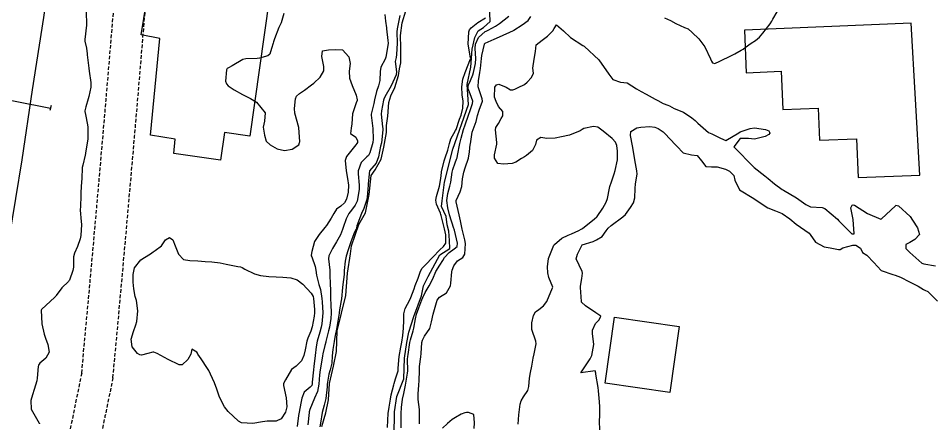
# Model space of a CAD drawing. Header units: metres. Extents: x 292545 to 299085, y 7450245 to 7463078.
# Drawn here: x 296186.9 to 296315.2, y 7457327.4 to 7457384.3 of the extents above; entities that cross this region are included whole.
import ezdxf

# ---------------------------------------------------------------- set-up
doc = ezdxf.new("R2010")
doc.units = ezdxf.units.M
doc.linetypes.add('DASHED', pattern=[0.75, 0.5, -0.25])
for name, color, linetype in [('Curvas de Nivel 1m', 11, 'Continuous'), ('Curvas de Nivel 5m', 15, 'Continuous'), ('Edificações', 30, 'Continuous'), ('Hidrografia', 140, 'Continuous'), ('Linha Férrea', 20, 'Continuous'), ('Pórtico', 62, 'Continuous'), ('Vias Secundárias', 230, 'DASHED')]:
    doc.layers.add(name, color=color, linetype=linetype)

msp = doc.modelspace()

# ---------------------------------------------------------------- linework, layer by layer
at = {"layer": 'Curvas de Nivel 1m', "flags": 128}
for points, elevation in [([(296196.42, 7457385.34), (296196.5, 7457383.34), (296196.26, 7457381.34), (296196.27, 7457381.13), (296196.47, 7457380.15), (296196.58, 7457379.34), (296196.6, 7457379.2), (296196.8, 7457377.34), (296196.87, 7457376.9), (296197.11, 7457375.33), (296197.1, 7457374.63), (296196.81, 7457373.34), (296196.71, 7457373.01), (296196.37, 7457371.91), (296196.24, 7457371.34), (296196.24, 7457371.22), (296196.36, 7457370.8), (296196.62, 7457369.34), (296196.66, 7457369.02), (296196.65, 7457367.34), (296196.36, 7457365.41), (296196.34, 7457365.35), (296196.29, 7457365.1), (296195.95, 7457363.68), (296195.89, 7457363.35), (296195.83, 7457361.77), (296195.8, 7457361.35), (296195.69, 7457359.89), (296195.68, 7457359.36), (296195.62, 7457357.94), (296195.58, 7457357.36), (296195.74, 7457355.79), (296195.78, 7457355.35), (296195.69, 7457353.82), (296195.61, 7457353.36), (296195.22, 7457352.27), (296194.81, 7457351.36), (296194.68, 7457350.8), (296194.64, 7457349.36), (296194.57, 7457348.89), (296194.08, 7457347.53), (296194.02, 7457347.43), (296193.94, 7457347.37), (296193, 7457346.45), (296192.24, 7457345.39), (296192.17, 7457345.28), (296192.05, 7457345.14), (296190.16, 7457343.42), (296190.13, 7457343.32), (296190.19, 7457341.42), (296190.52, 7457339.95), (296190.72, 7457339.41), (296191.07, 7457338.5), (296191.24, 7457337.41), (296190.79, 7457336.57), (296189.94, 7457335.88), (296189.74, 7457335.62), (296189.71, 7457335.42), (296189.56, 7457333.78), (296189.49, 7457333.42), (296189.12, 7457332.21), (296188.9, 7457331.43), (296188.68, 7457330.63), (296188.69, 7457329.43), (296189.84, 7457327.46), (296189.87, 7457327.42), (296189.88, 7457327.38)], 667), ([(296224.22, 7457385.01), (296223.84, 7457383.69), (296223.51, 7457383.02), (296222.89, 7457381.44), (296222.77, 7457381.04), (296222.7, 7457380.81), (296222.47, 7457380.07), (296222.23, 7457379.27), (296221.95, 7457379.04), (296220.8, 7457378.71), (296220.45, 7457378.69), (296218.87, 7457378.65), (296218.45, 7457378.52), (296216.96, 7457377.63), (296216.44, 7457377.36), (296216.27, 7457377.28), (296216.17, 7457377.11), (296216.03, 7457375.5), (296216.17, 7457375.11), (296216.41, 7457374.82), (296217.22, 7457374.28), (296218.39, 7457373.64), (296219.53, 7457373.07), (296220.38, 7457372.54), (296221.57, 7457371.05), (296221.49, 7457369.9), (296221.31, 7457369.05), (296221.47, 7457367.9), (296221.72, 7457367.05), (296222.31, 7457366.56), (296223.26, 7457365.98), (296224.3, 7457365.74), (296225.36, 7457365.94), (296226.31, 7457366.57), (296226.43, 7457366.87), (296226.44, 7457366.99), (296226.33, 7457368.99), (296225.75, 7457371), (296225.7, 7457371.67), (296225.83, 7457373), (296225.99, 7457373.39), (296226.39, 7457373.77), (296227.13, 7457374.25), (296228.1, 7457374.96), (296228.42, 7457375.22), (296229.31, 7457376.06), (296229.81, 7457376.95), (296229.83, 7457377.56), (296229.54, 7457378.95), (296229.66, 7457379.76), (296230.47, 7457379.91), (296231.46, 7457379.94), (296232.47, 7457379.89), (296233.34, 7457378.91), (296233.51, 7457377.97), (296233.4, 7457376.91), (296233.45, 7457375.93), (296233.83, 7457374.9), (296234.39, 7457373.54), (296234.52, 7457372.89), (296234.5, 7457372.77), (296234.38, 7457372.47), (296233.87, 7457370.9), (296233.74, 7457369.5), (296233.65, 7457368.9), (296233.58, 7457368.15), (296234.32, 7457367.61), (296234.56, 7457367.13), (296234.57, 7457366.89), (296234.48, 7457366.72), (296234.31, 7457366.54), (296233.01, 7457364.91), (296232.84, 7457364.35), (296232.96, 7457362.91), (296233.15, 7457361.81), (296233.28, 7457360.9), (296233.24, 7457359.91), (296232.99, 7457358.91), (296232.71, 7457358.42), (296232.21, 7457357.95), (296231.63, 7457357.5), (296231.22, 7457356.93), (296230.87, 7457356.25), (296230.18, 7457355.21), (296229.97, 7457354.94), (296229.16, 7457353.95), (296228.53, 7457352.96), (296228.13, 7457351.59), (296228.05, 7457351.05), (296228.06, 7457350.97), (296228.12, 7457350.8), (296228.6, 7457349.45), (296228.7, 7457348.96), (296228.81, 7457348.24), (296229.14, 7457346.95), (296229.35, 7457346.23), (296229.54, 7457344.95), (296229.58, 7457344.48), (296229.7, 7457342.94), (296229.55, 7457341.4), (296229.45, 7457340.95), (296229.26, 7457340.22), (296228.9, 7457338.96), (296228.74, 7457338.19), (296228.59, 7457336.96), (296228.42, 7457335.44), (296228.36, 7457334.96), (296228.19, 7457333.24), (296228.17, 7457332.97), (296228.12, 7457332.75), (296227.91, 7457332.5), (296227.06, 7457331.81), (296226.72, 7457330.98), (296226.58, 7457330.28), (296226.35, 7457328.99), (296226.29, 7457328.56), (296226.07, 7457326.99)], 666), ([(296240.52, 7457384.73), (296240.13, 7457382.83), (296240.1, 7457382.43), (296240.11, 7457380.83), (296240.06, 7457379.22), (296239.99, 7457378.83), (296239.86, 7457378.25), (296240.03, 7457376.83), (296239.97, 7457376.37), (296239.28, 7457374.84), (296238.39, 7457373.28), (296238.25, 7457372.99), (296238.21, 7457372.85), (296237.91, 7457371.31), (296237.88, 7457370.85), (296238.09, 7457369.1), (296238.12, 7457368.85), (296238.12, 7457368.64), (296237.91, 7457366.85), (296237.81, 7457366.36), (296237.49, 7457364.86), (296237.16, 7457363.98), (296236.26, 7457362.89), (296236.05, 7457361.06), (296236.04, 7457360.87), (296235.91, 7457359.19), (296235.85, 7457358.87), (296235.45, 7457357.63), (296235.14, 7457356.89), (296234.48, 7457355.2), (296234.4, 7457354.9), (296234.35, 7457354.72), (296234.16, 7457354.3), (296233.75, 7457353.31), (296233.6, 7457352.91), (296233.24, 7457351.8), (296232.98, 7457350.91), (296232.82, 7457350.21), (296232.69, 7457348.91), (296232.67, 7457348.34), (296232.51, 7457346.92), (296232.46, 7457346.52), (296232.31, 7457344.92), (296232.28, 7457344.69), (296232.04, 7457343.36), (296231.99, 7457342.96), (296231.98, 7457342.92), (296231.72, 7457341.21), (296231.67, 7457340.92), (296231.37, 7457339.55), (296231.26, 7457338.93), (296231.1, 7457337.79), (296231.02, 7457336.93), (296230.96, 7457335.91), (296230.71, 7457334.93), (296230.53, 7457334.33), (296230.31, 7457332.94), (296230.28, 7457332.56), (296230.13, 7457330.94), (296229.87, 7457330.01), (296229.58, 7457328.95), (296229.34, 7457327.46), (296229.27, 7457326.96)], 664), ([(296243.25, 7457327.38), (296243.28, 7457328.79), (296243.28, 7457329.37), (296243.1, 7457330.79), (296243.09, 7457331.59), (296243.19, 7457332.79), (296243.23, 7457333.47), (296243.26, 7457334.79), (296243.28, 7457335.44), (296243.45, 7457336.79), (296243.5, 7457337.25), (296243.6, 7457338.78), (296243.67, 7457339.1), (296243.99, 7457339.7), (296244.7, 7457340.77), (296244.94, 7457341.69), (296245.18, 7457342.76), (296245.37, 7457343.42), (296245.74, 7457344.75), (296246.06, 7457345.17), (296247.05, 7457345.75), (296247.62, 7457346.73), (296247.69, 7457347.12), (296247.83, 7457348.73), (296247.88, 7457348.96), (296248.11, 7457349.57), (296248.59, 7457350.25), (296249.34, 7457350.72), (296249.65, 7457351.2), (296249.72, 7457352.71), (296249.63, 7457353.23), (296249.28, 7457354.72), (296249.02, 7457355.89), (296248.86, 7457356.72), (296248.4, 7457358.54), (296248.41, 7457358.73), (296248.99, 7457359.97), (296249.2, 7457360.72), (296249.32, 7457361.78), (296249.48, 7457362.71), (296249.67, 7457363.31), (296250.13, 7457364.7), (296250.3, 7457365.59), (296250.41, 7457366.61), (296250.42, 7457366.7), (296250.68, 7457368.34), (296250.79, 7457368.7), (296251.22, 7457369.82), (296251.44, 7457370.69), (296251.66, 7457371.4), (296252.11, 7457372.68), (296252.07, 7457373), (296251.52, 7457374.69), (296251.56, 7457375.54), (296251.75, 7457376.69), (296251.84, 7457377.29), (296251.99, 7457378.68), (296252.03, 7457379.12), (296252.38, 7457380.68), (296252.41, 7457380.75), (296252.48, 7457380.81), (296253.76, 7457381.4), (296254.49, 7457381.74), (296256.46, 7457382.63), (296256.5, 7457382.65), (296257.7, 7457383.43), (296258.52, 7457384.03), (296258.92, 7457384.6)], 666), ([(296277.7, 7457384.38), (296278.52, 7457384), (296279.26, 7457383.61), (296280.51, 7457383.04), (296281, 7457382.83), (296281.59, 7457382.33), (296282.49, 7457381.44), (296283.34, 7457380.31), (296284.15, 7457378.61), (296284.29, 7457378.3), (296284.45, 7457378.09), (296284.76, 7457377.99), (296285.48, 7457378.29), (296286.12, 7457378.62), (296286.46, 7457378.79), (296287.55, 7457379.35), (296288.47, 7457379.83), (296288.73, 7457379.99), (296289.04, 7457380.24), (296289.87, 7457380.84), (296290.49, 7457381.2), (296291.04, 7457381.67), (296291.49, 7457382.22), (296292.52, 7457383.55), (296292.79, 7457383.93), (296292.93, 7457384.2), (296293.51, 7457385.22)], 666), ([(296238.77, 7457326.84), (296238.81, 7457327.88), (296238.89, 7457328.84), (296239.02, 7457329.69), (296239.18, 7457330.84), (296239.3, 7457331.43), (296239.65, 7457332.83), (296239.7, 7457333.04), (296239.92, 7457333.67), (296240.25, 7457334.83), (296240.28, 7457335.17), (296240.4, 7457336.82), (296240.65, 7457338.14), (296240.79, 7457338.82), (296240.93, 7457339.76), (296241.04, 7457340.81), (296241.08, 7457341.88), (296241.09, 7457342.81), (296241.26, 7457343.58), (296241.92, 7457344.8), (296242.06, 7457345.09), (296242.51, 7457346.35), (296242.67, 7457346.79), (296243.06, 7457347.82), (296243.41, 7457348.79), (296243.66, 7457349.23), (296244.11, 7457349.69), (296245.14, 7457350.76), (296246.13, 7457351.82), (296246.62, 7457352.27), (296246.96, 7457352.74), (296246.99, 7457353.91), (296246.79, 7457354.74), (296246.29, 7457356.65), (296246.27, 7457356.75), (296246.2, 7457356.96), (296245.65, 7457358.2), (296245.57, 7457358.76), (296245.66, 7457359.31), (296246.06, 7457360.75), (296246.25, 7457361.82), (296246.34, 7457362.67), (296246.36, 7457362.75), (296246.74, 7457364.29), (296246.89, 7457364.74), (296247.26, 7457365.79), (296247.48, 7457366.74), (296247.67, 7457367.39), (296248.33, 7457368.56), (296248.41, 7457368.73), (296248.91, 7457370.16), (296249.1, 7457370.72), (296249.36, 7457371.7), (296249.4, 7457372.71), (296249.27, 7457373.59), (296249.22, 7457374.72), (296249.37, 7457375.77), (296249.68, 7457376.71), (296250.45, 7457378.65), (296250.47, 7457378.68), (296250.45, 7457378.77), (296250.11, 7457380.71), (296250.21, 7457382.41), (296250.29, 7457382.7), (296250.51, 7457383), (296251.47, 7457383.73), (296252.52, 7457384.38)], 664), ([(296257.14, 7457327.32), (296257.24, 7457328.62), (296257.4, 7457330.14), (296257.55, 7457330.61), (296257.89, 7457331.18), (296258.47, 7457332.03), (296258.63, 7457332.6), (296258.73, 7457333.79), (296258.87, 7457334.6), (296259.05, 7457335.49), (296259.24, 7457336.6), (296259.37, 7457337.18), (296259.68, 7457338.59), (296259.62, 7457338.96), (296259.03, 7457340.6), (296259.05, 7457341.57), (296259.27, 7457342.6), (296259.55, 7457343.08), (296260.04, 7457343.41), (296260.7, 7457343.93), (296261.15, 7457344.57), (296261.97, 7457346.46), (296261.98, 7457346.56), (296261.46, 7457347.94), (296261.32, 7457348.57), (296261.27, 7457349.41), (296261.37, 7457350.57), (296262.14, 7457352.44), (296262.19, 7457352.51), (296262.22, 7457352.56), (296263.27, 7457353.44), (296264.16, 7457353.86), (296264.64, 7457354.06), (296265.63, 7457354.53), (296266, 7457354.7), (296266.18, 7457354.81), (296267.84, 7457356.14), (296268.19, 7457356.44), (296268.22, 7457356.46), (296268.25, 7457356.49), (296269.04, 7457357.65), (296269.48, 7457358.48), (296269.67, 7457359.03), (296269.97, 7457360.47), (296270.02, 7457360.7), (296270.25, 7457361.37), (296270.62, 7457362.46), (296270.75, 7457362.95), (296271.08, 7457364.46), (296271.1, 7457365.66), (296270.99, 7457366.46), (296270.81, 7457366.95), (296270.32, 7457367.45), (296269.07, 7457368.48), (296268.34, 7457369.05), (296267.7, 7457369.14), (296266.34, 7457368.86), (296266.12, 7457368.73), (296265.85, 7457368.52), (296264.33, 7457367.89), (296263.2, 7457367.68), (296262.32, 7457367.5), (296261.18, 7457367.43), (296260.32, 7457367.6), (296259.71, 7457367.21), (296259.56, 7457366.6), (296259.14, 7457365.76), (296258.29, 7457365.06), (296258.01, 7457364.89), (296257.6, 7457364.62), (296256.8, 7457364.11), (296256.28, 7457363.93), (296255.07, 7457363.86), (296254.28, 7457363.92), (296253.82, 7457364.66), (296253.8, 7457365.16), (296254.12, 7457366.66), (296254.12, 7457366.86), (296253.93, 7457368.66), (296254.01, 7457368.99), (296254.35, 7457369.57), (296254.76, 7457370.25), (296254.99, 7457370.65), (296254.96, 7457371.24), (296254.38, 7457371.94), (296254.02, 7457372.66), (296253.8, 7457373.26), (296253.85, 7457374.67), (296254.07, 7457375), (296254.41, 7457375.07), (296255.45, 7457374.64), (296256.06, 7457374.3), (296256.4, 7457374.29), (296256.64, 7457374.39), (296257.15, 7457374.62), (296258, 7457375.02), (296258.41, 7457375.36), (296259, 7457376.02), (296259.3, 7457376.6), (296259.18, 7457377.34), (296259.36, 7457378.6), (296259.55, 7457379.68), (296259.64, 7457380.59), (296260.48, 7457381.26), (296261.26, 7457381.81), (296261.99, 7457382.57), (296262.17, 7457382.9), (296262.51, 7457383.41), (296263.52, 7457382.55), (296264.49, 7457381.65), (296266.23, 7457380.51), (296266.38, 7457380.42), (296266.47, 7457380.35), (296268.45, 7457378.49), (296269.89, 7457376.48), (296270.42, 7457375.71), (296271.53, 7457375.34), (296272.42, 7457375.25), (296273.77, 7457374.43), (296274.4, 7457374.05), (296275.12, 7457373.69), (296276.39, 7457372.99), (296276.77, 7457372.78), (296277.51, 7457372.38), (296278.14, 7457372.13), (296278.38, 7457372.02), (296279.05, 7457371.68), (296280.36, 7457371.12), (296281.55, 7457370.33), (296281.98, 7457369.96), (296282.35, 7457369.61), (296283.87, 7457368.3), (296284.33, 7457368.12), (296285.54, 7457367.51), (296286.32, 7457367.16), (296288.15, 7457368.25), (296288.33, 7457368.37), (296289.73, 7457368.85), (296290.34, 7457368.93), (296291.86, 7457368.69), (296292.34, 7457368.5), (296292.46, 7457368.34), (296292.49, 7457368.21), (296292.33, 7457367.99), (296291.83, 7457367.72), (296290.32, 7457367.33), (296289.51, 7457367.43), (296288.32, 7457367.45), (296287.45, 7457366.26), (296288.3, 7457365.36), (296289.4, 7457364.24), (296290.27, 7457363.38), (296291.8, 7457362.21), (296292.26, 7457361.83), (296293.13, 7457361.08), (296294.23, 7457360.27), (296294.39, 7457360.18), (296296.22, 7457359.1), (296297.53, 7457358.15), (296298.21, 7457357.86), (296299.84, 7457357.75), (296300.21, 7457357.63), (296301.97, 7457356.09), (296302.19, 7457355.87), (296304.02, 7457354.06), (296304.13, 7457354.03), (296304.16, 7457354.03), (296304.32, 7457354.06), (296304.19, 7457356.06), (296303.85, 7457357.7), (296304.04, 7457358.06), (296304.21, 7457358.11), (296304.36, 7457358.06), (296306.2, 7457356.92), (296308.09, 7457356.12), (296308.19, 7457356.17), (296310.13, 7457357.99), (296310.21, 7457358.06), (296310.57, 7457357.99), (296312.2, 7457356.49), (296312.54, 7457355.97), (296313.25, 7457354.88), (296313.52, 7457353.96), (296312.86, 7457353.25), (296312.15, 7457352.83), (296311.59, 7457352.54), (296311.6, 7457351.98), (296312.14, 7457351.45), (296313.82, 7457349.95), (296314.11, 7457349.85), (296315.76, 7457349.58)], 667), ([(296268.59, 7457326.48), (296268.56, 7457327.77), (296268.58, 7457328.48), (296268.6, 7457329.76), (296268.54, 7457330.48), (296268.4, 7457331.98), (296268.36, 7457332.49), (296268.06, 7457334.36), (296268.04, 7457334.49), (296267.94, 7457334.82), (296265.93, 7457334.52), (296267.24, 7457336.5), (296267.49, 7457336.96), (296267.76, 7457338.49), (296267.55, 7457340.05), (296267.58, 7457340.5), (296268.01, 7457341.45), (296268.53, 7457341.97), (296268.76, 7457342.48), (296268.03, 7457342.95), (296266.61, 7457343.94), (296266.05, 7457344.45), (296266.02, 7457344.52), (296266.01, 7457344.56), (296265.87, 7457346.52), (296265.88, 7457346.72), (296266.09, 7457347.76), (296266.18, 7457348.52), (296266.1, 7457348.77), (296265.28, 7457350.53), (296265.46, 7457351.2), (296266.14, 7457352.52), (296267.66, 7457352.99), (296268.15, 7457353.19), (296268.95, 7457353.69), (296269.49, 7457354.48), (296269.79, 7457354.86), (296270.18, 7457355.21), (296271.85, 7457356.45), (296272.2, 7457356.75), (296272.9, 7457357.74), (296273.35, 7457358.43), (296273.53, 7457359.12), (296273.55, 7457360.43), (296273.62, 7457361.06), (296273.83, 7457362.42), (296273.81, 7457362.88), (296273.54, 7457364.43), (296273.39, 7457365.33), (296273.2, 7457366.43), (296272.89, 7457367.88), (296272.97, 7457368.43), (296273.81, 7457368.95), (296274.34, 7457369.04), (296275.63, 7457369.12), (296276.34, 7457369.04), (296276.81, 7457368.87), (296277.49, 7457368.38), (296277.9, 7457367.95), (296278.32, 7457367.55), (296279.41, 7457366.36), (296280.3, 7457365.44), (296281.49, 7457365.14), (296282.29, 7457365.04), (296282.9, 7457364.31), (296283.48, 7457363.52), (296284.27, 7457363.48), (296285.09, 7457363.48), (296286.27, 7457363.12), (296286.84, 7457362.84), (296287.44, 7457362.26), (296287.59, 7457361.59), (296288.24, 7457360.25), (296290.22, 7457359), (296291.4, 7457358.22), (296292.21, 7457357.7), (296293.29, 7457357.28), (296294.2, 7457356.93), (296295.28, 7457356.17), (296296.18, 7457355.41), (296298.02, 7457354.14), (296298.16, 7457353.94), (296298.88, 7457352.86), (296300.14, 7457352.24), (296300.95, 7457352.1), (296302.14, 7457351.86), (296302.36, 7457351.87), (296302.76, 7457352.08), (296304.15, 7457352.48), (296304.56, 7457352.48), (296305.24, 7457352.05), (296305.52, 7457351.43), (296306.13, 7457351.05), (296307.09, 7457350.03), (296308.11, 7457348.88), (296309.75, 7457348.35), (296310.1, 7457348.27), (296310.84, 7457347.98), (296312.09, 7457347.33), (296313.32, 7457346.72), (296314.08, 7457346.24), (296314.27, 7457346.14), (296314.69, 7457345.94), (296316.05, 7457344.58)], 668), ([(296250.95, 7457326.69), (296251.01, 7457327.53), (296250.9, 7457328.69), (296250.13, 7457328.97), (296249.87, 7457328.96), (296249.66, 7457328.92), (296249.13, 7457328.72), (296248.32, 7457328.26), (296247.85, 7457327.96), (296247.19, 7457327.4), (296246.52, 7457326.75)], 666)]:
    msp.add_lwpolyline(points, dxfattribs=dict(at, elevation=elevation))
at = {"layer": 'Curvas de Nivel 1m', "elevation": 667, "flags": 128}
msp.add_lwpolyline([(296208.16, 7457353.54), (296208.62, 7457353.2), (296208.95, 7457352.38), (296209.39, 7457351.19), (296210.12, 7457350.47), (296210.98, 7457350.31), (296212.11, 7457350.28), (296213.16, 7457350.19), (296214.11, 7457350.14), (296215.26, 7457349.97), (296216.11, 7457349.77), (296217.74, 7457349.46), (296218.11, 7457349.41), (296218.35, 7457349.33), (296218.72, 7457349.08), (296220.09, 7457348.45), (296220.94, 7457348.2), (296222.09, 7457348.05), (296223.11, 7457348), (296224.09, 7457347.96), (296225.2, 7457347.89), (296226.08, 7457347.6), (296226.88, 7457346.98), (296228.06, 7457345.7), (296228.34, 7457345.25), (296228.4, 7457344.96), (296228.51, 7457343.43), (296228.53, 7457342.96), (296228.48, 7457342.51), (296228.17, 7457340.97), (296228, 7457340.37), (296227.59, 7457339.38), (296227.45, 7457338.98), (296227.19, 7457337.75), (296227.01, 7457336.98), (296226.7, 7457336.22), (296225.94, 7457335.45), (296225.28, 7457335), (296224.46, 7457333.56), (296224.16, 7457333.02), (296224.15, 7457332.77), (296224.55, 7457331.01), (296224.63, 7457329.77), (296224.44, 7457329.01), (296223.85, 7457328.07), (296223.14, 7457327.74), (296221.85, 7457327.74), (296221.23, 7457327.67), (296219.85, 7457327.4), (296218.28, 7457327.51), (296217.85, 7457327.74), (296216.41, 7457329.1), (296215.87, 7457329.75), (296215.17, 7457331.12), (296214.8, 7457332.22), (296214.48, 7457333.12), (296213.92, 7457334.32), (296213.65, 7457334.85), (296213.49, 7457335.14), (296212.6, 7457336.5), (296212.14, 7457337.16), (296212.07, 7457337.27), (296211.97, 7457337.43), (296211.28, 7457337.85), (296211.16, 7457337.17), (296210.7, 7457336.42), (296209.94, 7457335.67), (296209.49, 7457335.64), (296207.95, 7457336.42), (296206.43, 7457337.23), (296205.96, 7457337.41), (296205.79, 7457337.41), (296205.08, 7457337.24), (296204.19, 7457337.02), (296203.96, 7457337.04), (296203.66, 7457337.25), (296202.91, 7457338.2), (296202.76, 7457339.27), (296203.08, 7457340.35), (296203.42, 7457341.26), (296203.55, 7457341.72), (296203.71, 7457343.25), (296203.49, 7457344.7), (296203.34, 7457345.26), (296203.13, 7457346.33), (296203.06, 7457347.27), (296203.02, 7457348.33), (296203.22, 7457349.26), (296204.11, 7457350.38), (296204.64, 7457350.73), (296205.5, 7457351.24), (296205.84, 7457351.52), (296206.13, 7457351.71), (296207.01, 7457352.35), (296207.59, 7457353.21)], close=True, dxfattribs=at)
at = {"layer": 'Curvas de Nivel 5m', "elevation": 665, "flags": 128}
for points in [[(296238.38, 7457384.85), (296238.51, 7457383.9), (296238.63, 7457382.98), (296238.64, 7457382.85), (296238.83, 7457381.19), (296238.85, 7457380.84), (296238.83, 7457380.5), (296238.55, 7457378.85), (296238.45, 7457378.6), (296237.83, 7457377.46), (296237.73, 7457376.86), (296237.69, 7457375.59), (296237.51, 7457374.86), (296237.22, 7457374.04), (296236.97, 7457372.86), (296236.87, 7457372.37), (296236.5, 7457370.87), (296236.49, 7457370.74), (296236.69, 7457368.87), (296236.78, 7457367.33), (296236.72, 7457366.87), (296236.3, 7457365.45), (296236.1, 7457365.07), (296235.85, 7457364.87), (296235.07, 7457364.09), (296234.65, 7457362.89), (296234.65, 7457362.5), (296234.81, 7457360.88), (296234.8, 7457360.32), (296234.58, 7457358.89), (296234.49, 7457358.62), (296234.21, 7457358.1), (296233.72, 7457357.39), (296233.36, 7457356.91), (296232.96, 7457356.14), (296232.53, 7457354.92), (296232.44, 7457354.65), (296232.16, 7457353.91), (296231.81, 7457353.26), (296231.6, 7457352.93), (296231.06, 7457352.01), (296230.54, 7457350.94), (296230.5, 7457350.56), (296230.65, 7457348.93), (296230.68, 7457348.35), (296230.74, 7457346.93), (296230.76, 7457346.24), (296230.77, 7457344.93), (296230.8, 7457344.18), (296230.86, 7457342.93), (296230.81, 7457342.15), (296230.61, 7457340.93), (296230.5, 7457340.43), (296230.12, 7457338.94), (296230.09, 7457338.83), (296229.97, 7457338.38), (296229.68, 7457337.22), (296229.64, 7457336.94), (296229.59, 7457336.59), (296229.31, 7457334.95), (296229.22, 7457334.25), (296229.14, 7457332.95), (296228.94, 7457331.91), (296228.52, 7457330.96), (296227.87, 7457329.38), (296227.78, 7457329.05), (296227.76, 7457328.97), (296227.57, 7457327.25)], [(296240.7, 7457326.82), (296240.71, 7457327.96), (296240.68, 7457328.82), (296240.72, 7457329.66), (296240.88, 7457330.82), (296241.06, 7457331.65), (296241.31, 7457332.81), (296241.59, 7457334.47), (296241.62, 7457334.8), (296241.6, 7457336.45), (296241.61, 7457336.81), (296241.66, 7457337.1), (296241.91, 7457338.8), (296241.99, 7457339.18), (296242.38, 7457340.42), (296242.48, 7457340.8), (296242.7, 7457342.11), (296242.86, 7457342.79), (296243.18, 7457343.64), (296243.6, 7457344.78), (296243.72, 7457345.12), (296244.06, 7457345.82), (296244.63, 7457346.77), (296245.12, 7457347.73), (296245.57, 7457348.76), (296246.11, 7457349.66), (296246.54, 7457350.33), (296246.8, 7457350.74), (296247.43, 7457351.44), (296248.13, 7457351.94), (296248.58, 7457352.28), (296248.62, 7457352.73), (296248.17, 7457354.56), (296248.12, 7457354.73), (296248.1, 7457354.8), (296247.49, 7457356.74), (296247.24, 7457357.7), (296247.12, 7457358.74), (296247.26, 7457359.71), (296247.54, 7457360.74), (296247.65, 7457361.33), (296247.85, 7457362.73), (296247.93, 7457363.07), (296248.28, 7457364.02), (296248.48, 7457364.53), (296248.54, 7457364.73), (296248.61, 7457365.04), (296248.94, 7457366.72), (296249.12, 7457367.51), (296249.47, 7457368.71), (296249.69, 7457369.36), (296250.15, 7457370.7), (296250.37, 7457371.38), (296250.73, 7457372.35), (296250.75, 7457372.7), (296250.39, 7457373.72), (296250.12, 7457374.43), (296250.1, 7457374.7), (296250.14, 7457374.97), (296250.42, 7457375.6), (296250.75, 7457376.37), (296250.84, 7457376.7), (296251.14, 7457378), (296251.18, 7457378.69), (296251.09, 7457380.08), (296251.12, 7457380.69), (296251.54, 7457381.64), (296252.5, 7457382.47), (296252.64, 7457382.54), (296252.91, 7457382.68), (296253.94, 7457383.23), (296254.51, 7457383.59), (296255.81, 7457384.64)]]:
    msp.add_lwpolyline(points, dxfattribs=at)
at = {"layer": 'Edificações'}
for points in [[(296204.16, 7457382.02), (296210.14, 7457418.78), (296221.44, 7457416.94), (296219.22, 7457397.28), (296223.53, 7457396.63), (296219.43, 7457367.77), (296215.87, 7457368.28), (296215.32, 7457364.41), (296208.77, 7457365.34), (296208.94, 7457367.33), (296205.49, 7457367.91), (296206.81, 7457381.48)], [(296313.54, 7457362.31), (296312.33, 7457383.63), (296288.92, 7457382.66), (296289.17, 7457376.67), (296294.1, 7457376.88), (296294.33, 7457371.5), (296299.27, 7457371.71), (296299.46, 7457367.2), (296304.66, 7457367.41), (296304.88, 7457361.96)], [(296270.68, 7457342.33), (296279.75, 7457341.05), (296278.44, 7457331.78), (296269.37, 7457333.06)]]:
    msp.add_lwpolyline(points, close=True, dxfattribs=at)
at = {"layer": 'Hidrografia'}
for points in [[(296239.73, 7457325.64), (296239.76, 7457329.06), (296240.08, 7457331.21), (296241.07, 7457333.7), (296241.17, 7457336.58), (296241.49, 7457338.79), (296241.78, 7457340.26), (296242.45, 7457342.42), (296243.57, 7457345.34), (296243.83, 7457346.75), (296244.5, 7457348.06), (296246.14, 7457351.09), (296247.52, 7457351.98), (296247.46, 7457353.11), (296247.39, 7457354.45), (296247.14, 7457355.31), (296247.01, 7457356.5), (296246.37, 7457357.88), (296246.46, 7457358.68), (296246.78, 7457361.32), (296247.93, 7457365.94), (296250.15, 7457372.21), (296249.96, 7457375.05), (296250.49, 7457377.48), (296250.65, 7457380), (296251.06, 7457381.63), (296251.51, 7457382.58), (296252.26, 7457383.02), (296253.19, 7457383.88), (296253.03, 7457388.59)], [(296229.55, 7457326.98), (296230.13, 7457328.89), (296230.5, 7457330.74), (296230.63, 7457333.01), (296231.17, 7457335.46), (296231.59, 7457337.55), (296231.71, 7457340.42), (296232.94, 7457345.39), (296233.15, 7457348.53), (296233.57, 7457351.26), (296233.71, 7457352.38), (296234.76, 7457355.37), (296235.69, 7457357), (296236.22, 7457359.58), (296236.49, 7457362.25), (296237.05, 7457363.06), (296237.9, 7457364.54), (296238.24, 7457366.24), (296238.63, 7457368.27), (296238.63, 7457369.29), (296238.8, 7457370.6), (296238.97, 7457372.52), (296239.22, 7457373.45), (296239.82, 7457374.61), (296240.34, 7457376.29), (296240.47, 7457377.25), (296240.63, 7457378.07), (296240.63, 7457380.23), (296240.61, 7457381.9), (296240.82, 7457383.67), (296241.36, 7457385.39)]]:
    msp.add_lwpolyline(points, dxfattribs=at)
at = {"layer": 'Linha Férrea', "linetype": 'Continuous'}
msp.add_lwpolyline([(296185.69, 7457353.59), (296187.44, 7457364.44), (296188.92, 7457374.28), (296190.49, 7457384.46), (296191.9, 7457393.89), (296193.49, 7457404.23), (296194.52, 7457411.17), (296196.1, 7457421.44), (296197.68, 7457431.92), (296199.32, 7457442.63), (296200.93, 7457453.55), (296202.93, 7457466.44)], dxfattribs=at)
at = {"layer": 'Pórtico'}
for points in [[(296181.46, 7457373.68), (296191.44, 7457371.72)], [(296191.54, 7457372.06), (296191.34, 7457371.37)]]:
    msp.add_lwpolyline(points, dxfattribs=at)
at = {"layer": 'Vias Secundárias'}
for points in [[(296268.53, 7457691.88), (296262.37, 7457633.51), (296251.9, 7457558.69), (296241.08, 7457486.49), (296235.3, 7457431.79, -0.34687), (296215.2, 7457426.54, 0.481377), (296202.34, 7457411.07, -0.004017), (296195.81, 7457334.49, 0.019125), (296181.09, 7457247.42, 0.017889), (296171.96, 7457169.87, 0.068145), (296172.8, 7457153.91, -0.640592), (296166.36, 7457150.75, 0.08101), (296155.68, 7457161.07, 0.047271), (296143.02, 7457164.61, -2.100285)], [(296272.97, 7457691.69), (296266.77, 7457632.97), (296256.29, 7457558.05), (296245.48, 7457485.93), (296239.59, 7457430.17, -0.350484), (296214.37, 7457422.09, 0.474917), (296206.81, 7457411.42, -0.004066), (296200.2, 7457333.83, 0.019191), (296185.48, 7457246.79, 0.017902), (296176.37, 7457169.5, 0.049722), (296176.55, 7457158.7, 0.049722)]]:
    msp.add_lwpolyline(points, format="xyb", dxfattribs=at)

doc.saveas('drawing.dxf')
